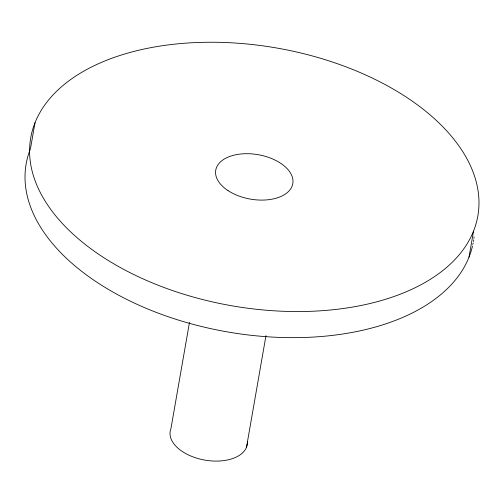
<?xml version="1.0" encoding="UTF-8"?>
<svg xmlns="http://www.w3.org/2000/svg" width="504" height="504" viewBox="0 0 504 504"><rect width="100%" height="100%" fill="white"/><g stroke="black" fill="none" stroke-linecap="round" stroke-linejoin="round"><path stroke-width="0.76" d="M35.015 122.674L30.46 148.775A226.964 130.832 9.9 0 0 210.338 328.545A226.964 130.832 9.9 0 0 472.487 246.047M189.485 322.346L170.951 428.558A39.104 22.541 9.9 0 0 205.254 460.171A39.104 22.541 9.9 0 0 247.407 441.422M246.5 447.237L265.986 335.601M468.985 257.223L473.539 231.122A226.964 130.832 9.9 0 0 187.249 43.042A226.964 130.832 9.9 0 0 102.047 256.53A226.964 130.832 9.9 0 0 473.539 231.122M473.13 242.985A226.964 130.832 9.9 0 1 472.828 244.516M474.031 236.786A226.964 130.832 9.9 0 1 473.854 238.342M473.647 239.891A226.964 130.832 9.9 0 1 473.407 241.441M228.047 190.619A39.104 22.541 9.9 0 0 292.055 186.241A39.104 22.541 9.9 0 0 242.726 153.833A39.104 22.541 9.9 0 0 228.047 190.619"/></g></svg>
